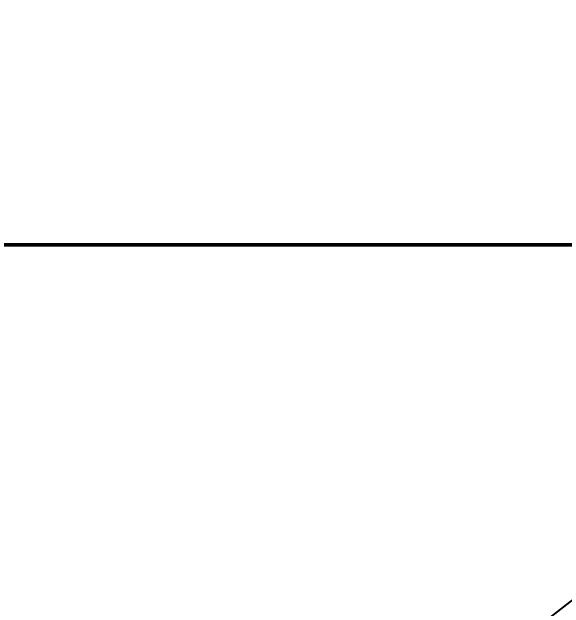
# Model space of a CAD drawing. Header units: inches. Extents: x -2049 to -860, y -317 to 524.
# Drawn here: x -1360.7 to -1343.31, y 119.73 to 138.5 of the extents above; entities that cross this region are included whole.
import ezdxf

# ---------------------------------------------------------------- set-up
doc = ezdxf.new("R2010")
doc.units = ezdxf.units.IN
doc.header["$LTSCALE"] = 2.5746062992
doc.header["$MEASUREMENT"] = 0
doc.header["$PDMODE"] = 3
doc.header["$PDSIZE"] = 0.3125
doc.layers.get('0').update_dxf_attribs({"linetype": 'CONTINUOUS', "lineweight": 50})
doc.layers.get('Defpoints').update_dxf_attribs({"linetype": 'CONTINUOUS'})
doc.layers.add('dim', color=7, linetype='CONTINUOUS', lineweight=9)
doc.layers.add('from', color=7, linetype='CONTINUOUS', lineweight=15)
doc.styles.add('TEXTSTYLE_1', font='gdt', dxfattribs={"width": 0.8})
doc.dimstyles.new('ISO-25', dxfattribs={"dimtxt": 5, "dimasz": 5, "dimexe": 1.25, "dimexo": 0.625, "dimtad": 1, "dimdec": 0, "dimlfac": 1.5, "dimdsep": 46, "dimtxsty": 'TEXTSTYLE_1', "dimcen": 2.5, "dimclrd": 256, "dimclre": 256, "dimclrt": 256, "dimadec": 0, "dimazin": 0, "dimtfac": 1, "dimtdec": 0, "dimtmove": 0, "dimatfit": 3, "dimfxl": 1, "dimlwd": 25, "dimarcsym": 0})
doc.dimstyles.new('ISO-25$0', dxfattribs={"dimtxt": 5, "dimasz": 5, "dimexe": 1.25, "dimexo": 0.625, "dimtad": 1, "dimdec": 0, "dimlfac": 1.5, "dimdsep": 46, "dimtxsty": 'TEXTSTYLE_1', "dimcen": 2.5, "dimclrd": 256, "dimclre": 256, "dimclrt": 256, "dimadec": 0, "dimazin": 0, "dimtfac": 1, "dimtdec": 0, "dimtmove": 0, "dimatfit": 3, "dimfxl": 1, "dimlwd": 25, "dimarcsym": 0})

# ---------------------------------------------------------------- blocks, each defined once
blk = doc.blocks.new('*D48')
at = {"layer": 'Defpoints', "color": 0, "transparency": 16777216}
for p in [(-1315.377966968305, 128.5008568870139), (-1521.61260332243, 72.1693335384139), (-1315.377966968305, 20.05078251518643)]:
    blk.add_point(p, dxfattribs=at)
at = {"layer": 'dim', "lineweight": -2, "transparency": 16777216}
for p, q in [((-1315.377966968305, 127.8758568870139), (-1315.377966968305, 18.80078251518643)), ((-1521.61260332243, 71.5443335384139), (-1521.61260332243, 18.80078251518643))]:
    blk.add_line(p, q, dxfattribs=at)
at = {"layer": 'dim', "lineweight": 25, "transparency": 16777216}
blk.add_line((-1516.61260332243, 20.05078251518643), (-1320.377966968305, 20.05078251518643), dxfattribs=at)
at = {"layer": 'dim', "transparency": 16777216}
for points in [[(-1516.61260332243, 20.88411584851976), (-1516.61260332243, 19.21744918185309), (-1521.61260332243, 20.05078251518643)], [(-1320.377966968305, 20.88411584851976), (-1320.377966968305, 19.21744918185309), (-1315.377966968305, 20.05078251518643)]]:
    blk.add_solid(points, dxfattribs=at)
at = {"layer": 'dim', "transparency": 16777216, "insert": (-1417.905604776861, 23.17578251518643), "char_height": 5, "attachment_point": 5, "style": 'TEXTSTYLE_1'}
blk.add_mtext('309', dxfattribs=at)
blk = doc.blocks.new('*D49')
at = {"layer": 'Defpoints', "color": 0, "transparency": 16777216}
for p in [(-1514.526951111688, 131.1674378728578), (-1321.78998612816, 131.1674378728578), (-1321.78998612816, 28.79414239709428)]:
    blk.add_point(p, dxfattribs=at)
at = {"layer": 'dim', "lineweight": -2, "transparency": 16777216}
for p, q in [((-1514.526951111688, 130.5424378728578), (-1514.526951111688, 27.54414239709428)), ((-1321.78998612816, 130.5424378728578), (-1321.78998612816, 27.54414239709428))]:
    blk.add_line(p, q, dxfattribs=at)
at = {"layer": 'dim', "lineweight": 25, "transparency": 16777216}
blk.add_line((-1509.526951111688, 28.79414239709428), (-1326.78998612816, 28.79414239709428), dxfattribs=at)
at = {"layer": 'dim', "transparency": 16777216}
for points in [[(-1509.526951111688, 29.62747573042761), (-1509.526951111688, 27.96080906376094), (-1514.526951111688, 28.79414239709428)], [(-1326.78998612816, 29.62747573042761), (-1326.78998612816, 27.96080906376094), (-1321.78998612816, 28.79414239709428)]]:
    blk.add_solid(points, dxfattribs=at)
at = {"layer": 'dim', "transparency": 16777216, "insert": (-1415.55216253963, 31.91914239709428), "char_height": 5, "attachment_point": 5, "style": 'TEXTSTYLE_1'}
blk.add_mtext('289', dxfattribs=at)

msp = doc.modelspace()

# ---------------------------------------------------------------- linework, layer by layer
at = {"color": 7, "linetype": 'Continuous'}
msp.add_line((-1518.770137937533, 131.1674378728578), (-1316.70403629799, 131.1674378728578), dxfattribs=at)

# ---------------------------------------------------------------- dimensions: what is measured, and where the dimension line sits
at = {"layer": 'dim'}
for base, p1, p2, text, picture, middle in [((-1321.78998612816, 28.79414239709428), (-1514.526951111688, 131.1674378728578), (-1321.78998612816, 131.1674378728578), '289', '*D49', (-1415.55216253963, 28.79414239709428)), ((-1315.377966968305, 20.05078251518643), (-1521.61260332243, 72.1693335384139), (-1315.377966968305, 128.5008568870139), '309', '*D48', (-1417.905604776861, 20.05078251518643))]:
    dim = msp.add_linear_dim(base=base, p1=p1, p2=p2, text=text, dimstyle='ISO-25$0', dxfattribs=at)
    dim.commit()
    dim.dimension.update_dxf_attribs({"geometry": picture, "text_midpoint": middle, "dimtype": 160})

# ---------------------------------------------------------------- leaders
at = {"layer": 'from', "color": 4}
msp.add_leader([(-1349.605464839679, 114.9125916937372), (-1292.798369916001, 158.8084429957909)], dimstyle='ISO-25', override={"dimasz": 1.5, "dimldrblk": 'Dot'}, dxfattribs=at)

doc.saveas('drawing.dxf')
